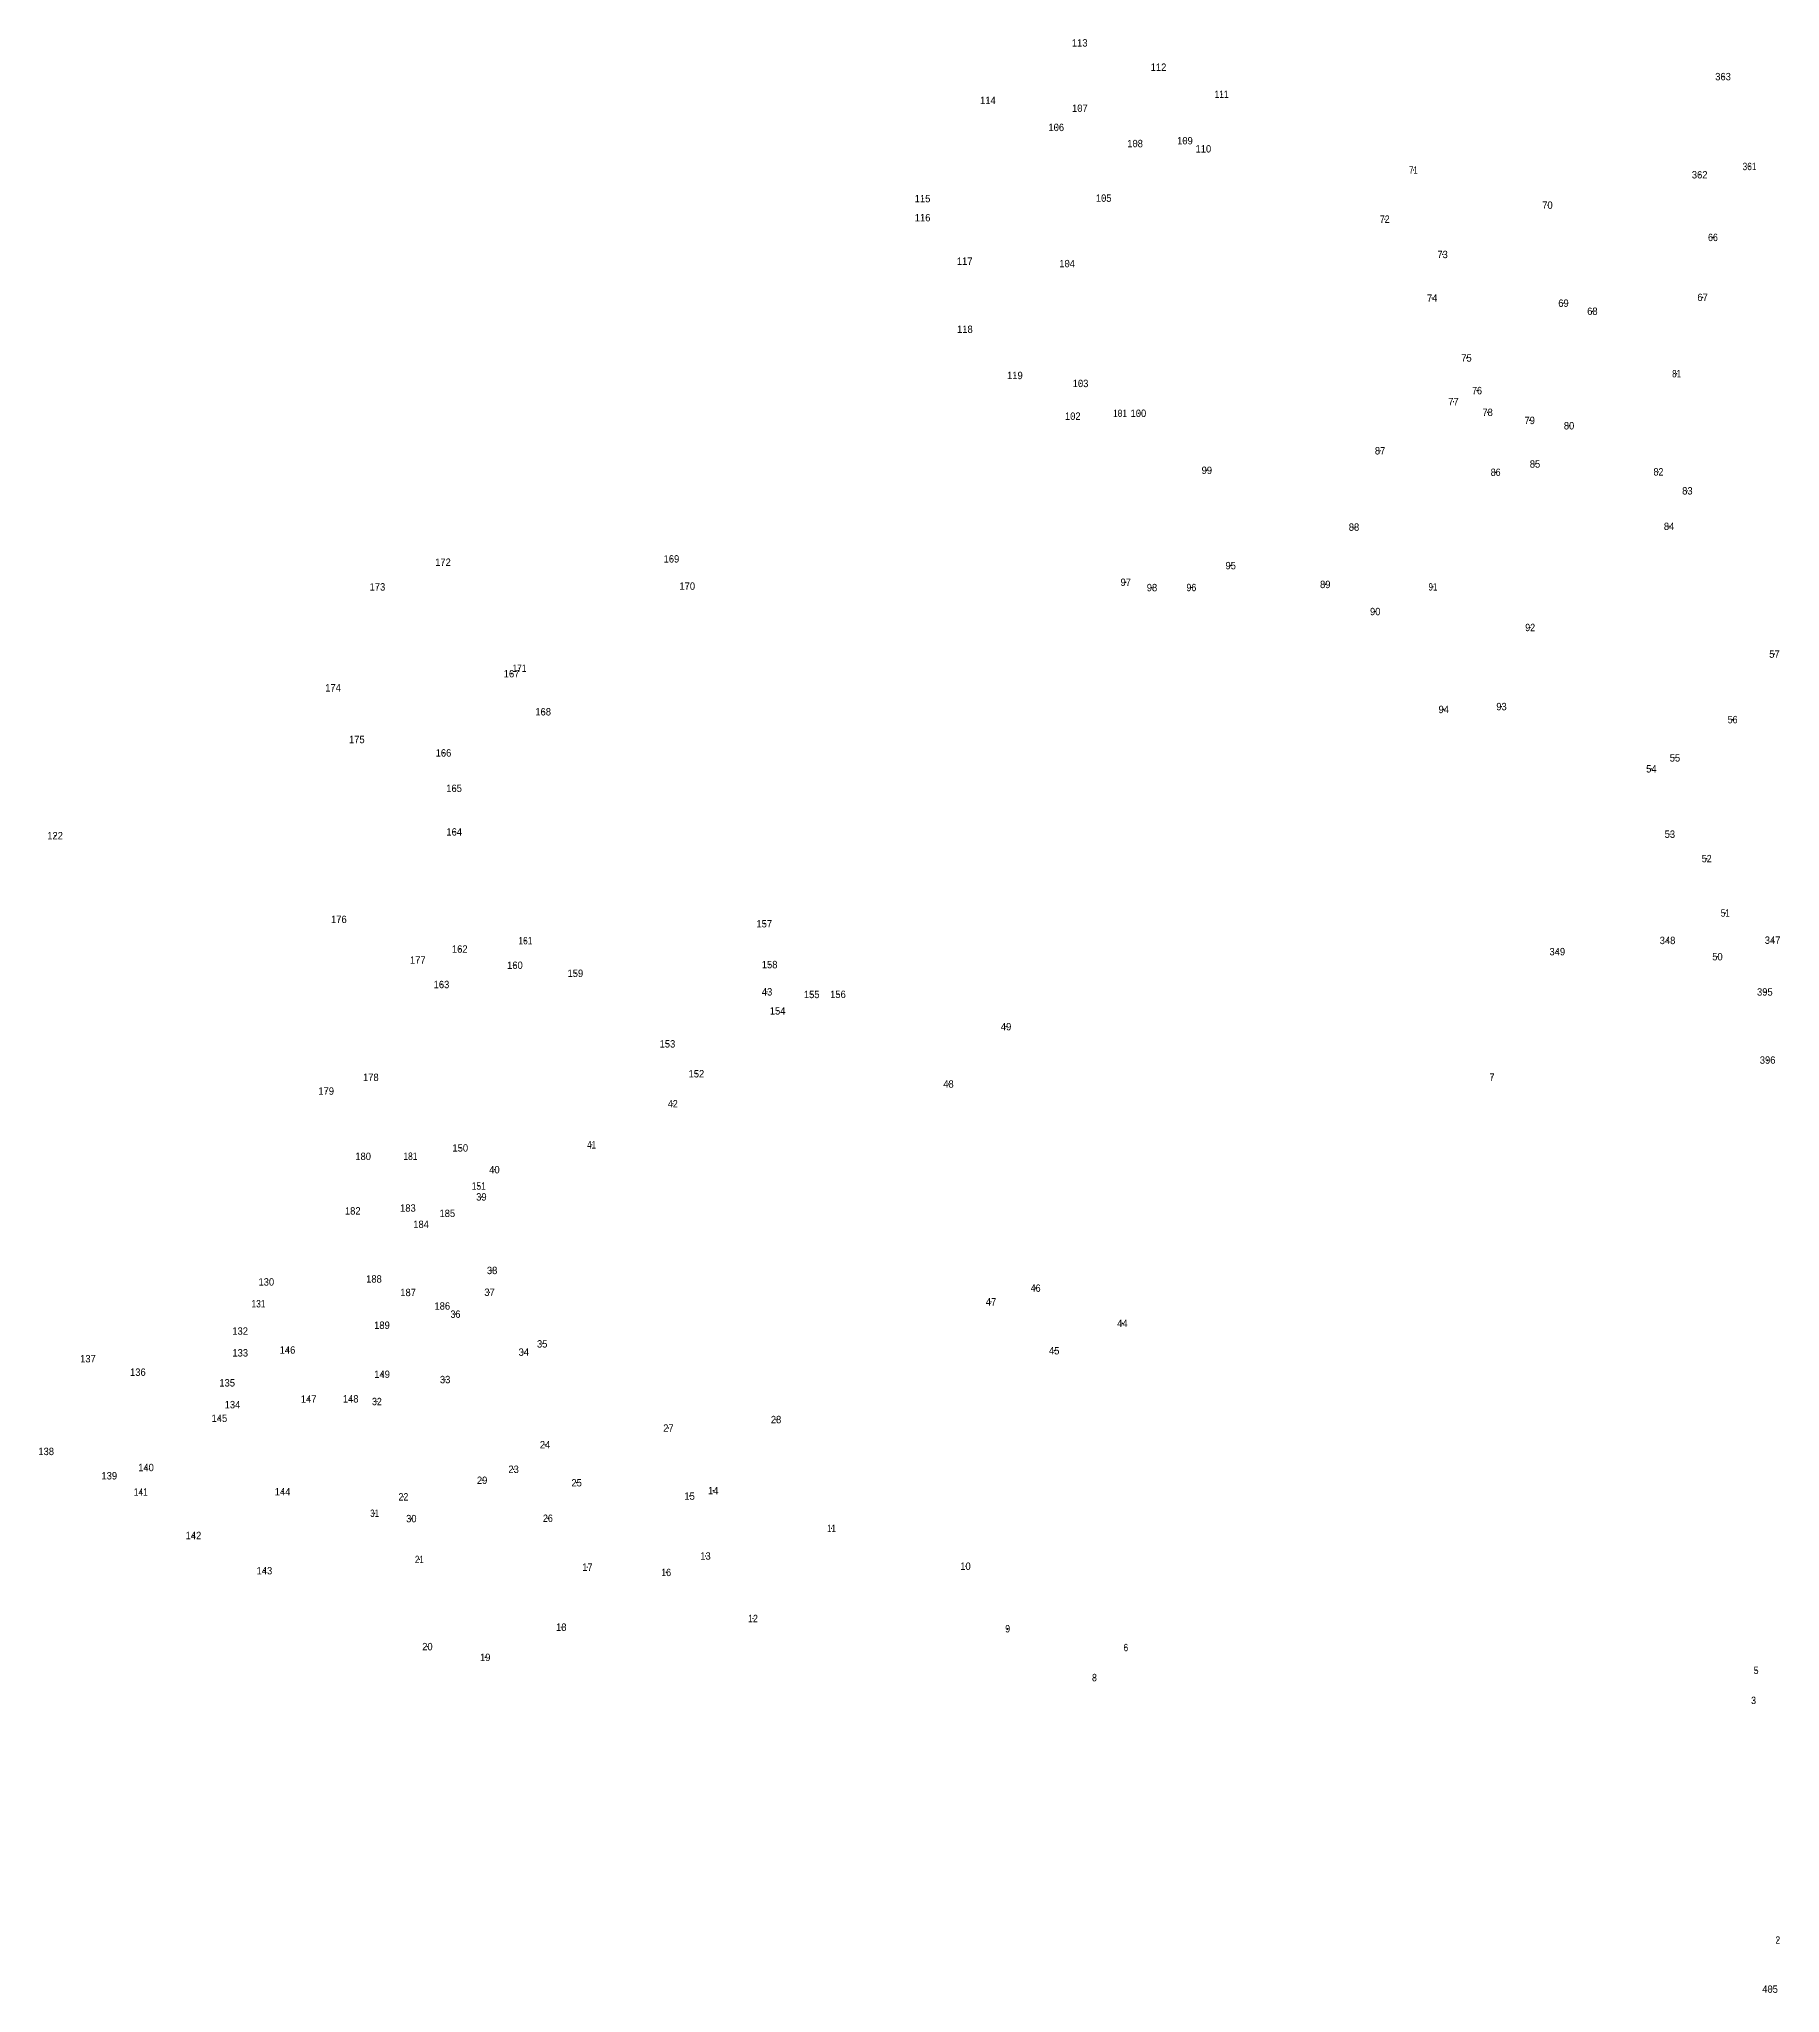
# Model space of a CAD drawing. Header units: metres. Extents: x 551938 to 556775, y 1847899 to 1849752.
# Drawn here: x 554368 to 555547, y 1848218 to 1849540 of the extents above; entities that cross this region are included whole.
import ezdxf
from ezdxf.enums import TextEntityAlignment as Align

# ---------------------------------------------------------------- set-up
doc = ezdxf.new("R2010")
doc.units = ezdxf.units.M
doc.header["$LTSCALE"] = 2
doc.layers.add('11', color=7, linetype='Continuous', lineweight=13)
doc.layers.add('12', color=7, linetype='Continuous')

msp = doc.modelspace()

# ---------------------------------------------------------------- linework, layer by layer
at = {"layer": '11'}
for p, q in [((555073.14, 1849537.85), (555072.51, 1849537.85)), ((555072.82, 1849537.54), (555072.82, 1849538.16)), ((555126.5, 1849521.4), (555125.87, 1849521.4)), ((555126.18, 1849521.08), (555126.18, 1849521.71)), ((555508.62, 1849515.02), (555508, 1849515.02)), ((555508.31, 1849514.7), (555508.31, 1849515.33)), ((555011.03, 1849498.96), (555010.41, 1849498.96)), ((555010.72, 1849498.65), (555010.72, 1849499.27)), ((555073.25, 1849493.59), (555072.63, 1849493.59)), ((555072.94, 1849493.28), (555072.94, 1849493.9)), ((555169.2, 1849503.06), (555168.57, 1849503.06)), ((555168.88, 1849502.75), (555168.88, 1849503.38)), ((555057.29, 1849480.64), (555056.66, 1849480.64)), ((555056.98, 1849480.33), (555056.98, 1849480.95)), ((555110.64, 1849469.71), (555110.01, 1849469.71)), ((555110.32, 1849469.4), (555110.32, 1849470.02)), ((555144.4, 1849471.64), (555143.77, 1849471.64)), ((555144.08, 1849471.33), (555144.08, 1849471.96)), ((555156.54, 1849465.83), (555156.54, 1849466.46)), ((555156.85, 1849466.14), (555156.23, 1849466.14)), ((555526.55, 1849454.2), (555525.93, 1849454.2)), ((555526.24, 1849453.89), (555526.24, 1849454.51)), ((555299.07, 1849451.76), (555298.45, 1849451.76)), ((555298.76, 1849451.45), (555298.76, 1849452.07)), ((555492.8, 1849448.58), (555492.17, 1849448.58)), ((555492.49, 1849448.27), (555492.49, 1849448.89)), ((554966.77, 1849432.45), (554966.15, 1849432.45)), ((554966.46, 1849432.14), (554966.46, 1849432.76)), ((555089.4, 1849432.77), (555088.78, 1849432.77)), ((555089.09, 1849432.46), (555089.09, 1849433.08)), ((555389.77, 1849428.02), (555389.15, 1849428.02)), ((555389.46, 1849427.71), (555389.46, 1849428.33)), ((554966.81, 1849419.54), (554966.18, 1849419.54)), ((554966.5, 1849419.23), (554966.5, 1849419.85)), ((555279.61, 1849418.51), (555278.98, 1849418.51)), ((555279.3, 1849418.2), (555279.3, 1849418.82)), ((555501.8, 1849406.18), (555501.17, 1849406.18)), ((555501.48, 1849405.87), (555501.48, 1849406.49)), ((554995.32, 1849390.1), (554994.69, 1849390.1)), ((554995.01, 1849389.79), (554995.01, 1849390.42)), ((555064.64, 1849388.44), (555064.01, 1849388.44)), ((555064.32, 1849388.13), (555064.32, 1849388.75)), ((555318.77, 1849394.64), (555318.14, 1849394.64)), ((555318.46, 1849394.33), (555318.46, 1849394.95)), ((555311.74, 1849365.11), (555311.12, 1849365.11)), ((555311.43, 1849364.8), (555311.43, 1849365.42)), ((555400.61, 1849361.66), (555399.99, 1849361.66)), ((555400.3, 1849361.34), (555400.3, 1849361.97)), ((555494.8, 1849365.59), (555494.17, 1849365.59)), ((555494.48, 1849365.28), (555494.48, 1849365.9)), ((555420.18, 1849356.17), (555419.55, 1849356.17)), ((555419.86, 1849355.86), (555419.86, 1849356.48)), ((554995.44, 1849344), (554994.81, 1849344)), ((554995.13, 1849343.68), (554995.13, 1849344.31)), ((555334.95, 1849324.59), (555334.32, 1849324.59)), ((555334.64, 1849324.28), (555334.64, 1849324.91)), ((555029.29, 1849312.73), (555028.66, 1849312.73)), ((555028.98, 1849312.42), (555028.98, 1849313.04)), ((555073.42, 1849307), (555073.42, 1849307.63)), ((555477.16, 1849313.9), (555476.53, 1849313.9)), ((555476.85, 1849313.59), (555476.85, 1849314.21)), ((555073.73, 1849307.32), (555073.11, 1849307.32)), ((555326.14, 1849295.06), (555325.52, 1849295.06)), ((555325.83, 1849294.75), (555325.83, 1849295.37)), ((555342.12, 1849302.48), (555341.49, 1849302.48)), ((555341.8, 1849302.17), (555341.8, 1849302.79)), ((555068.46, 1849285.17), (555067.84, 1849285.17)), ((555068.15, 1849284.86), (555068.15, 1849285.48)), ((555100.45, 1849287.1), (555099.82, 1849287.1)), ((555100.13, 1849286.79), (555100.13, 1849287.41)), ((555112.89, 1849287.13), (555112.26, 1849287.13)), ((555112.58, 1849286.82), (555112.58, 1849287.44)), ((555349.26, 1849287.74), (555348.64, 1849287.74)), ((555348.95, 1849287.43), (555348.95, 1849288.06)), ((555377.71, 1849282.29), (555377.09, 1849282.29)), ((555377.4, 1849281.98), (555377.4, 1849282.6)), ((555404.38, 1849278.67), (555403.76, 1849278.67)), ((555404.07, 1849278.36), (555404.07, 1849278.98)), ((555276.46, 1849261.74), (555275.84, 1849261.74)), ((555276.15, 1849261.42), (555276.15, 1849262.05)), ((555159.2, 1849248.52), (555158.57, 1849248.52)), ((555158.89, 1849248.21), (555158.89, 1849248.83)), ((555354.7, 1849247.18), (555354.08, 1849247.18)), ((555354.39, 1849246.87), (555354.39, 1849247.5)), ((555381.35, 1849252.79), (555380.72, 1849252.79)), ((555381.03, 1849252.48), (555381.03, 1849253.1)), ((555464.89, 1849247.48), (555464.27, 1849247.48)), ((555464.58, 1849247.16), (555464.58, 1849247.79)), ((555484.48, 1849234.62), (555483.85, 1849234.62)), ((555484.16, 1849234.3), (555484.16, 1849234.93)), ((555258.83, 1849210.05), (555258.2, 1849210.05)), ((555258.51, 1849209.74), (555258.51, 1849210.36)), ((555472.1, 1849210.61), (555471.47, 1849210.61)), ((555471.78, 1849210.3), (555471.78, 1849210.92)), ((554796.79, 1849188.56), (554796.17, 1849188.56)), ((554796.48, 1849188.25), (554796.48, 1849188.87)), ((554642.17, 1849186.31), (554641.55, 1849186.31)), ((554641.86, 1849186), (554641.86, 1849186.63)), ((555175.36, 1849184.01), (555174.74, 1849184.01)), ((555175.05, 1849183.7), (555175.05, 1849184.32)), ((554597.78, 1849169.6), (554597.16, 1849169.6)), ((554597.47, 1849169.29), (554597.47, 1849169.91)), ((554807.5, 1849170.14), (554806.88, 1849170.14)), ((554807.19, 1849169.83), (554807.19, 1849170.46)), ((555104.3, 1849172.76), (555103.67, 1849172.76)), ((555103.99, 1849172.45), (555103.99, 1849173.07)), ((555122.08, 1849169.12), (555121.46, 1849169.12)), ((555121.77, 1849168.81), (555121.77, 1849169.43)), ((555148.74, 1849169.19), (555148.12, 1849169.19)), ((555148.43, 1849168.87), (555148.43, 1849169.5)), ((555239.38, 1849171.27), (555238.75, 1849171.27)), ((555239.06, 1849170.95), (555239.06, 1849171.58)), ((555312.25, 1849169.61), (555311.62, 1849169.61)), ((555311.94, 1849169.3), (555311.94, 1849169.92)), ((555273.19, 1849152.91), (555272.57, 1849152.91)), ((555272.88, 1849152.6), (555272.88, 1849153.22)), ((555378.08, 1849142.12), (555377.46, 1849142.12)), ((555377.77, 1849141.81), (555377.77, 1849142.43)), ((555543.41, 1849124.11), (555542.79, 1849124.11)), ((555543.1, 1849123.8), (555543.1, 1849124.42)), ((554688.58, 1849110.82), (554687.95, 1849110.82)), ((554688.26, 1849110.51), (554688.26, 1849111.13)), ((554693.9, 1849114.52), (554693.28, 1849114.52)), ((554693.59, 1849114.21), (554693.59, 1849114.83)), ((554567.75, 1849101.28), (554567.12, 1849101.28)), ((554567.43, 1849100.97), (554567.43, 1849101.6)), ((554709.97, 1849085.05), (554709.35, 1849085.05)), ((554709.66, 1849084.74), (554709.66, 1849085.37)), ((555319.57, 1849086.64), (555318.95, 1849086.64)), ((555319.26, 1849086.33), (555319.26, 1849086.95)), ((555358.67, 1849088.58), (555358.04, 1849088.58)), ((555358.36, 1849088.27), (555358.36, 1849088.9)), ((555515.1, 1849079.77), (555514.47, 1849079.77)), ((555514.78, 1849079.46), (555514.78, 1849080.08)), ((554583.83, 1849066.28), (554583.21, 1849066.28)), ((554583.52, 1849065.97), (554583.52, 1849066.6)), ((554642.5, 1849057.21), (554641.88, 1849057.21)), ((554642.19, 1849056.9), (554642.19, 1849057.52)), ((555460.09, 1849046.43), (555459.46, 1849046.43)), ((555459.78, 1849046.12), (555459.78, 1849046.74)), ((555476.06, 1849053.85), (555475.44, 1849053.85)), ((555475.75, 1849053.54), (555475.75, 1849054.16)), ((554649.68, 1849033.26), (554649.05, 1849033.26)), ((554649.36, 1849032.94), (554649.36, 1849033.57)), ((554649.75, 1849003.75), (554649.13, 1849003.75)), ((554649.44, 1849003.44), (554649.44, 1849004.06)), ((554379.61, 1849001.21), (554378.99, 1849001.21)), ((554379.3, 1849000.9), (554379.3, 1849001.52)), ((555472.64, 1849002.2), (555472.02, 1849002.2)), ((555472.33, 1849001.89), (555472.33, 1849002.51)), ((555497.57, 1848985.66), (555496.94, 1848985.66)), ((555497.26, 1848985.35), (555497.26, 1848985.98)), ((554571.7, 1848944.53), (554571.08, 1848944.53)), ((554571.39, 1848944.21), (554571.39, 1848944.84)), ((554859.63, 1848941.58), (554859.01, 1848941.58)), ((554859.32, 1848941.27), (554859.32, 1848941.89)), ((555510.11, 1848948.81), (555509.48, 1848948.81)), ((555509.8, 1848948.5), (555509.8, 1848949.12)), ((554653.51, 1848924.45), (554652.89, 1848924.45)), ((554653.2, 1848924.14), (554653.2, 1848924.76)), ((554697.93, 1848930.1), (554697.3, 1848930.1)), ((554697.62, 1848929.79), (554697.62, 1848930.41)), ((555471.05, 1848930.27), (555470.43, 1848930.27)), ((555470.74, 1848929.95), (555470.74, 1848930.58)), ((555542.15, 1848930.45), (555541.52, 1848930.45)), ((555541.83, 1848930.14), (555541.83, 1848930.76)), ((554625.09, 1848917), (554624.47, 1848917)), ((554624.78, 1848916.69), (554624.78, 1848917.31)), ((554690.86, 1848913.48), (554690.24, 1848913.48)), ((554690.55, 1848913.17), (554690.55, 1848913.79)), ((554863.26, 1848913.93), (554862.64, 1848913.93)), ((554862.95, 1848913.62), (554862.95, 1848914.24)), ((555396.43, 1848922.69), (555395.8, 1848922.69)), ((555396.12, 1848922.38), (555396.12, 1848923.01)), ((555504.85, 1848919.29), (555504.23, 1848919.29)), ((555504.54, 1848918.98), (555504.54, 1848919.6)), ((554641.13, 1848900.44), (554640.51, 1848900.44)), ((554640.82, 1848900.13), (554640.82, 1848900.76)), ((554731.75, 1848908.05), (554731.13, 1848908.05)), ((554731.44, 1848907.74), (554731.44, 1848908.37)), ((554861.53, 1848895.48), (554860.91, 1848895.48)), ((554861.22, 1848895.17), (554861.22, 1848895.79)), ((554891.75, 1848893.71), (554891.13, 1848893.71)), ((554891.44, 1848893.4), (554891.44, 1848894.02)), ((554909.52, 1848893.76), (554908.9, 1848893.76)), ((554909.21, 1848893.45), (554909.21, 1848894.07)), ((555536.91, 1848895.4), (555536.28, 1848895.4)), ((555536.59, 1848895.08), (555536.59, 1848895.71)), ((554868.67, 1848882.59), (554868.05, 1848882.59)), ((554868.36, 1848882.28), (554868.36, 1848882.9)), ((555023.33, 1848871.92), (555022.7, 1848871.92)), ((555023.02, 1848871.61), (555023.02, 1848872.24)), ((554794.09, 1848860.26), (554793.46, 1848860.26)), ((554793.77, 1848859.95), (554793.77, 1848860.58)), ((555538.8, 1848849.29), (555538.18, 1848849.29)), ((555538.49, 1848848.98), (555538.49, 1848849.6)), ((554593.31, 1848837.61), (554592.68, 1848837.61)), ((554592.99, 1848837.3), (554592.99, 1848837.93)), ((554813.69, 1848840.02), (554813.06, 1848840.02)), ((554813.38, 1848839.71), (554813.38, 1848840.34)), ((554984.33, 1848833.09), (554983.7, 1848833.09)), ((554984.02, 1848832.78), (554984.02, 1848833.4)), ((555352.22, 1848837.74), (555351.59, 1848837.74)), ((555351.9, 1848837.43), (555351.9, 1848838.05)), ((554563.12, 1848828.31), (554562.49, 1848828.31)), ((554562.8, 1848828), (554562.8, 1848828.62)), ((554797.74, 1848819.7), (554797.12, 1848819.7)), ((554797.43, 1848819.38), (554797.43, 1848820.01)), ((554742.72, 1848791.89), (554742.1, 1848791.89)), ((554742.41, 1848791.58), (554742.41, 1848792.2)), ((554588.11, 1848784.12), (554587.49, 1848784.12)), ((554587.8, 1848783.8), (554587.8, 1848784.43)), ((554620.1, 1848784.2), (554619.48, 1848784.2)), ((554619.79, 1848783.88), (554619.79, 1848784.51)), ((554653.86, 1848789.82), (554653.24, 1848789.82)), ((554653.55, 1848789.51), (554653.55, 1848790.13)), ((554677, 1848775.12), (554676.38, 1848775.12)), ((554676.69, 1848774.81), (554676.69, 1848775.43)), ((554666.37, 1848764.03), (554665.74, 1848764.03)), ((554666.06, 1848763.72), (554666.06, 1848764.34)), ((554668.16, 1848756.66), (554667.54, 1848756.66)), ((554667.85, 1848756.34), (554667.85, 1848756.97)), ((554581.1, 1848747.21), (554580.48, 1848747.21)), ((554580.79, 1848746.9), (554580.79, 1848747.52)), ((554618.42, 1848749.15), (554617.79, 1848749.15)), ((554618.11, 1848748.84), (554618.11, 1848749.46)), ((554645.09, 1848745.53), (554644.46, 1848745.53)), ((554644.78, 1848745.22), (554644.78, 1848745.84)), ((554627.33, 1848738.11), (554626.71, 1848738.11)), ((554627.02, 1848737.8), (554627.02, 1848738.42)), ((554522.57, 1848699.1), (554521.95, 1848699.1)), ((554522.26, 1848698.79), (554522.26, 1848699.42)), ((554595.44, 1848701.14), (554594.81, 1848701.14)), ((554595.12, 1848700.83), (554595.12, 1848701.45)), ((554675.4, 1848706.88), (554674.78, 1848706.88)), ((554675.09, 1848706.57), (554675.09, 1848707.19)), ((554618.57, 1848691.98), (554617.94, 1848691.98)), ((554618.25, 1848691.66), (554618.25, 1848692.29)), ((554673.66, 1848692.12), (554673.04, 1848692.12)), ((554673.35, 1848691.81), (554673.35, 1848692.43)), ((555012.83, 1848685.31), (555012.83, 1848685.93)), ((555043.34, 1848694.92), (555042.71, 1848694.92)), ((555043.02, 1848694.61), (555043.02, 1848695.23)), ((554517.28, 1848684.34), (554516.65, 1848684.34)), ((554516.97, 1848684.02), (554516.97, 1848684.65)), ((554641.69, 1848682.82), (554641.07, 1848682.82)), ((554641.38, 1848682.5), (554641.38, 1848683.13)), ((554650.59, 1848677.3), (554649.97, 1848677.3)), ((554650.28, 1848676.99), (554650.28, 1848677.62)), ((555013.15, 1848685.62), (555012.52, 1848685.62)), ((554504.88, 1848665.86), (554504.26, 1848665.86)), ((554504.57, 1848665.55), (554504.57, 1848666.17)), ((554600.85, 1848669.8), (554600.22, 1848669.8)), ((554600.54, 1848669.49), (554600.54, 1848670.11)), ((555102.05, 1848671.1), (555101.42, 1848671.1)), ((555101.74, 1848670.79), (555101.74, 1848671.41)), ((554401.85, 1848647.15), (554401.22, 1848647.15)), ((554401.54, 1848646.84), (554401.54, 1848647.47)), ((554504.92, 1848651.11), (554504.3, 1848651.11)), ((554504.61, 1848650.8), (554504.61, 1848651.42)), ((554536.91, 1848653.04), (554536.28, 1848653.04)), ((554536.6, 1848652.72), (554536.6, 1848653.35)), ((554696.87, 1848651.6), (554696.25, 1848651.6)), ((554696.56, 1848651.29), (554696.56, 1848651.91)), ((554709.3, 1848657.17), (554708.67, 1848657.17)), ((554708.99, 1848656.86), (554708.99, 1848657.48)), ((555055.89, 1848652.53), (555055.26, 1848652.53)), ((555055.57, 1848652.22), (555055.57, 1848652.85)), ((554435.64, 1848638.02), (554435.02, 1848638.02)), ((554435.33, 1848637.71), (554435.33, 1848638.33)), ((554600.93, 1848636.6), (554600.31, 1848636.6)), ((554600.62, 1848636.29), (554600.62, 1848636.91)), ((554643.6, 1848633.02), (554642.98, 1848633.02)), ((554643.29, 1848632.71), (554643.29, 1848633.34)), ((554496.09, 1848630.8), (554495.46, 1848630.8)), ((554495.78, 1848630.48), (554495.78, 1848631.11)), ((554551.21, 1848619.88), (554550.59, 1848619.88)), ((554550.9, 1848619.56), (554550.9, 1848620.19)), ((554579.65, 1848619.95), (554579.02, 1848619.95)), ((554579.34, 1848619.64), (554579.34, 1848620.26)), ((554490.82, 1848606.81), (554490.19, 1848606.81)), ((554490.5, 1848606.5), (554490.5, 1848607.12)), ((554499.68, 1848616.05), (554499.06, 1848616.05)), ((554499.37, 1848615.74), (554499.37, 1848616.36)), ((554597.43, 1848618.15), (554596.8, 1848618.15)), ((554597.12, 1848617.84), (554597.12, 1848618.46)), ((554794.76, 1848600.21), (554794.13, 1848600.21)), ((554794.44, 1848599.9), (554794.44, 1848600.53)), ((554867.61, 1848605.94), (554866.99, 1848605.94)), ((554867.3, 1848605.63), (554867.3, 1848606.25)), ((554373.57, 1848584.37), (554372.95, 1848584.37)), ((554373.26, 1848584.06), (554373.26, 1848584.69)), ((554711.25, 1848588.93), (554710.63, 1848588.93)), ((554710.94, 1848588.62), (554710.94, 1848589.24)), ((554416.27, 1848567.88), (554415.64, 1848567.88)), ((554415.96, 1848567.57), (554415.96, 1848568.2)), ((554441.14, 1848573.48), (554440.51, 1848573.48)), ((554440.82, 1848573.17), (554440.82, 1848573.79)), ((554689.97, 1848572.28), (554689.34, 1848572.28)), ((554689.65, 1848571.97), (554689.65, 1848572.59)), ((554437.62, 1848556.87), (554437, 1848556.87)), ((554437.31, 1848556.56), (554437.31, 1848557.18)), ((554533.6, 1848557.12), (554532.98, 1848557.12)), ((554533.29, 1848556.81), (554533.29, 1848557.43)), ((554615.37, 1848553.64), (554614.74, 1848553.64)), ((554615.05, 1848553.33), (554615.05, 1848553.96)), ((554668.66, 1848564.85), (554668.03, 1848564.85)), ((554668.34, 1848564.54), (554668.34, 1848565.16)), ((554732.64, 1848563.17), (554732.02, 1848563.17)), ((554732.33, 1848562.86), (554732.33, 1848563.48)), ((554809.1, 1848554.14), (554808.47, 1848554.14)), ((554808.78, 1848553.83), (554808.78, 1848554.45)), ((554825.08, 1848557.87), (554824.46, 1848557.87)), ((554824.77, 1848557.56), (554824.77, 1848558.18)), ((554595.84, 1848542.53), (554595.22, 1848542.53)), ((554595.53, 1848542.22), (554595.53, 1848542.84)), ((554473.25, 1848527.46), (554472.62, 1848527.46)), ((554472.94, 1848527.14), (554472.94, 1848527.77)), ((554620.74, 1848538.9), (554620.11, 1848538.9)), ((554620.42, 1848538.59), (554620.42, 1848539.21)), ((554713.16, 1848539.14), (554712.53, 1848539.14)), ((554712.84, 1848538.83), (554712.84, 1848539.45)), ((554905.13, 1848532.26), (554904.5, 1848532.26)), ((554904.82, 1848531.95), (554904.82, 1848532.57)), ((554819.55, 1848513.28), (554819.55, 1848513.91)), ((554521.3, 1848503.61), (554520.67, 1848503.61)), ((554520.98, 1848503.29), (554520.98, 1848503.92)), ((554626.14, 1848511.25), (554625.52, 1848511.25)), ((554625.83, 1848510.94), (554625.83, 1848511.56)), ((554739.9, 1848506.01), (554739.28, 1848506.01)), ((554739.59, 1848505.7), (554739.59, 1848506.32)), ((554793.23, 1848502.46), (554792.61, 1848502.46)), ((554792.92, 1848502.15), (554792.92, 1848502.77)), ((554819.86, 1848513.6), (554819.24, 1848513.6)), ((554995.84, 1848506.68), (554995.22, 1848506.68)), ((554995.53, 1848506.36), (554995.53, 1848506.99)), ((554722.24, 1848465.39), (554721.61, 1848465.39)), ((554721.92, 1848465.08), (554721.92, 1848465.7)), ((554851.97, 1848471.26), (554851.34, 1848471.26)), ((554851.65, 1848470.95), (554851.65, 1848471.57)), ((555024.39, 1848464.33), (555023.76, 1848464.33)), ((555024.07, 1848464.02), (555024.07, 1848464.64)), ((554631.63, 1848452.25), (554631, 1848452.25)), ((554631.31, 1848451.94), (554631.31, 1848452.56)), ((555104.4, 1848451.63), (555103.78, 1848451.63)), ((555104.09, 1848451.32), (555104.09, 1848451.94)), ((554670.75, 1848444.97), (554670.12, 1848444.97)), ((554670.43, 1848444.66), (554670.43, 1848445.28)), ((555531, 1848436.15), (555530.38, 1848436.15)), ((555530.69, 1848435.83), (555530.69, 1848436.46)), ((555083.12, 1848431.28), (555082.5, 1848431.28)), ((555082.81, 1848430.97), (555082.81, 1848431.6)), ((555529.28, 1848415.85), (555528.65, 1848415.85)), ((555528.97, 1848415.54), (555528.97, 1848416.17)), ((555545.7, 1848253.6), (555545.07, 1848253.6)), ((555545.39, 1848253.28), (555545.39, 1848253.91)), ((555540.45, 1848220.38), (555539.83, 1848220.38)), ((555540.14, 1848220.07), (555540.14, 1848220.7))]:
    msp.add_line(p, q, dxfattribs=at)

# ---------------------------------------------------------------- texts
at = {"layer": '12'}
for s, width, p in [('113', 0.95, (555072.82, 1849535.35)), ('112', 0.95, (555126.175, 1849518.9)), ('363', 0.95, (555508.31, 1849512.52)), ('114', 0.95, (555010.72, 1849496.46)), ('107', 0.95, (555072.94, 1849491.09)), ('111', 0.85, (555168.885, 1849500.56)), ('106', 0.95, (555056.975, 1849478.14)), ('108', 0.95, (555110.32, 1849467.21)), ('109', 0.95, (555144.08, 1849469.14)), ('110', 0.95, (555156.54, 1849463.64)), ('71', 0.8, (555298.765, 1849449.26)), ('361', 0.85, (555526.245, 1849451.7)), ('362', 0.95, (555492.485, 1849446.08)), ('115', 0.95, (554966.46, 1849429.95)), ('105', 0.95, (555089.09, 1849430.27)), ('70', 0.95, (555389.46, 1849425.52)), ('116', 0.95, (554966.495, 1849417.04)), ('72', 0.9, (555279.295, 1849416.01)), ('66', 0.9, (555501.475, 1849403.68)), ('117', 0.95, (554995.01, 1849387.6)), ('104', 0.95, (555064.32, 1849385.94)), ('73', 0.95, (555318.46, 1849392.14)), ('74', 0.95, (555311.43, 1849362.61)), ('69', 0.95, (555400.3, 1849359.16)), ('67', 0.95, (555494.48, 1849363.09)), ('68', 0.95, (555419.86, 1849353.67)), ('118', 0.95, (554995.13, 1849341.5)), ('75', 0.95, (555334.64, 1849322.09)), ('119', 0.95, (555028.98, 1849310.23)), ('103', 0.95, (555073.42, 1849304.82)), ('81', 0.8, (555476.855, 1849311.4)), ('77', 0.95, (555325.83, 1849292.56)), ('76', 0.9, (555341.795, 1849299.98)), ('102', 0.95, (555068.145, 1849282.67)), ('101', 0.85, (555100.135, 1849284.6)), ('100', 0.95, (555112.58, 1849284.63)), ('78', 0.95, (555348.95, 1849285.24)), ('79', 0.95, (555377.4, 1849279.79)), ('80', 0.95, (555404.07, 1849276.17)), ('87', 0.95, (555276.15, 1849259.24)), ('85', 0.95, (555381.03, 1849250.29)), ('99', 0.95, (555158.89, 1849246.02)), ('86', 0.9, (555354.385, 1849244.68)), ('82', 0.9, (555464.575, 1849244.98)), ('83', 0.95, (555484.16, 1849232.12)), ('88', 0.95, (555258.51, 1849207.55)), ('84', 0.95, (555471.78, 1849208.11)), ('172', 0.95, (554641.855, 1849183.81)), ('169', 0.95, (554796.48, 1849186.06)), ('97', 0.95, (555103.99, 1849170.26)), ('95', 0.95, (555175.05, 1849181.51)), ('173', 0.95, (554597.47, 1849167.1)), ('170', 0.95, (554807.19, 1849167.64)), ('98', 0.95, (555121.77, 1849166.62)), ('96', 0.9, (555148.425, 1849166.69)), ('89', 0.95, (555239.06, 1849168.77)), ('91', 0.8, (555311.945, 1849167.11)), ('90', 0.95, (555272.88, 1849150.41)), ('92', 0.9, (555377.765, 1849139.62)), ('57', 0.95, (555543.1, 1849121.61)), ('167', 0.95, (554688.26, 1849108.32)), ('171', 0.85, (554693.595, 1849112.02)), ('174', 0.95, (554567.43, 1849098.78)), ('168', 0.95, (554709.66, 1849082.55)), ('94', 0.95, (555319.26, 1849084.14)), ('93', 0.95, (555358.36, 1849086.08)), ('56', 0.9, (555514.775, 1849077.27)), ('175', 0.95, (554583.52, 1849063.78)), ('166', 0.95, (554642.185, 1849054.71)), ('55', 0.95, (555475.75, 1849051.35)), ('54', 0.95, (555459.78, 1849043.93)), ('165', 0.95, (554649.36, 1849030.76)), ('122', 0.95, (554379.295, 1848998.71)), ('164', 0.95, (554649.44, 1849001.25)), ('53', 0.95, (555472.33, 1848999.7)), ('52', 0.9, (555497.255, 1848983.16)), ('51', 0.8, (555509.805, 1848946.31)), ('176', 0.95, (554571.385, 1848942.03)), ('157', 0.95, (554859.32, 1848939.08)), ('162', 0.95, (554653.195, 1848921.95)), ('161', 0.85, (554697.625, 1848927.6)), ('349', 0.95, (555396.12, 1848920.19)), ('348', 0.95, (555470.74, 1848927.77)), ('347', 0.95, (555541.83, 1848927.95)), ('177', 0.95, (554624.78, 1848914.5)), ('160', 0.95, (554690.55, 1848910.98)), ('158', 0.95, (554862.95, 1848911.43)), ('50', 0.95, (555504.54, 1848916.79)), ('163', 0.95, (554640.82, 1848897.94)), ('159', 0.95, (554731.44, 1848905.55)), ('43', 0.95, (554861.22, 1848892.98)), ('395', 0.95, (555536.59, 1848892.9)), ('154', 0.95, (554868.36, 1848880.09)), ('155', 0.95, (554891.44, 1848891.21)), ('156', 0.95, (554909.205, 1848891.26)), ('49', 0.95, (555023.02, 1848869.42)), ('153', 0.95, (554793.77, 1848857.76)), ('396', 0.95, (555538.485, 1848846.79)), ('178', 0.95, (554592.99, 1848835.11)), ('152', 0.95, (554813.375, 1848837.52)), ('48', 0.95, (554984.02, 1848830.59)), ('7', 0.9, (555351.91, 1848835.24)), ('179', 0.95, (554562.8, 1848825.81)), ('42', 0.9, (554797.425, 1848817.2)), ('150', 0.95, (554653.55, 1848787.32)), ('41', 0.8, (554742.415, 1848789.39)), ('180', 0.95, (554587.8, 1848781.62)), ('181', 0.85, (554619.795, 1848781.7)), ('151', 0.85, (554666.065, 1848761.53)), ('40', 0.95, (554676.69, 1848772.62)), ('39', 0.95, (554667.85, 1848754.16)), ('182', 0.95, (554580.785, 1848744.71)), ('183', 0.95, (554618.11, 1848746.65)), ('184', 0.95, (554627.02, 1848735.61)), ('185', 0.95, (554644.78, 1848743.03)), ('130', 0.95, (554522.26, 1848696.6)), ('188', 0.95, (554595.12, 1848698.64)), ('38', 0.95, (554675.09, 1848704.38)), ('131', 0.85, (554516.975, 1848681.84)), ('187', 0.95, (554618.25, 1848689.48)), ('37', 0.95, (554673.35, 1848689.62)), ('47', 0.95, (555012.83, 1848683.12)), ('46', 0.9, (555043.015, 1848692.42)), ('186', 0.95, (554641.375, 1848680.32)), ('36', 0.9, (554650.275, 1848674.8)), ('44', 0.95, (555101.74, 1848668.6)), ('132', 0.95, (554504.565, 1848663.36)), ('189', 0.95, (554600.54, 1848667.3)), ('35', 0.95, (554708.99, 1848654.67)), ('137', 0.95, (554401.53, 1848644.65)), ('133', 0.95, (554504.61, 1848648.61)), ('146', 0.95, (554536.595, 1848650.54)), ('34', 0.95, (554696.56, 1848649.1)), ('45', 0.95, (555055.57, 1848650.03)), ('136', 0.95, (554435.325, 1848635.52)), ('135', 0.95, (554495.78, 1848628.3)), ('149', 0.95, (554600.62, 1848634.1)), ('33', 0.95, (554643.29, 1848630.52)), ('147', 0.95, (554550.9, 1848617.38)), ('148', 0.95, (554579.34, 1848617.45)), ('32', 0.9, (554597.115, 1848615.65)), ('145', 0.95, (554490.5, 1848604.31)), ('134', 0.95, (554499.37, 1848613.55)), ('28', 0.95, (554867.3, 1848603.44)), ('27', 0.95, (554794.44, 1848597.71)), ('138', 0.95, (554373.26, 1848581.87)), ('24', 0.95, (554710.94, 1848586.43)), ('139', 0.95, (554415.96, 1848565.38)), ('140', 0.95, (554440.82, 1848570.98)), ('29', 0.95, (554668.34, 1848562.35)), ('23', 0.95, (554689.65, 1848569.78)), ('141', 0.85, (554437.315, 1848554.37)), ('144', 0.95, (554533.29, 1848554.62)), ('22', 0.9, (554615.045, 1848551.14)), ('25', 0.95, (554732.33, 1848560.67)), ('15', 0.95, (554808.78, 1848551.64)), ('14', 0.95, (554824.77, 1848555.37)), ('31', 0.8, (554595.535, 1848540.03)), ('30', 0.95, (554620.42, 1848536.4)), ('26', 0.9, (554712.835, 1848536.64)), ('142', 0.95, (554472.935, 1848524.96)), ('11', 0.8, (554904.825, 1848529.76)), ('13', 0.95, (554819.55, 1848511.1)), ('143', 0.95, (554520.98, 1848501.11)), ('21', 0.8, (554625.835, 1848508.75)), ('17', 0.95, (554739.59, 1848503.51)), ('16', 0.9, (554792.915, 1848499.96)), ('10', 0.95, (554995.53, 1848504.18)), ('18', 0.95, (554721.92, 1848462.89)), ('12', 0.9, (554851.645, 1848468.76)), ('9', 0.9, (555024.07, 1848461.83)), ('20', 0.95, (554631.31, 1848449.75)), ('6', 0.85, (555104.085, 1848449.13)), ('19', 0.95, (554670.43, 1848442.47)), ('5', 0.9, (555530.69, 1848433.65)), ('8', 0.9, (555082.81, 1848428.78)), ('3', 0.9, (555528.97, 1848413.35)), ('2', 0.85, (555545.385, 1848251.1)), ('405', 0.95, (555540.14, 1848217.88))]:
    msp.add_text(s, height=5, dxfattribs=dict(at, width=width)).set_placement(p, align=Align.CENTER)

doc.saveas('drawing.dxf')
